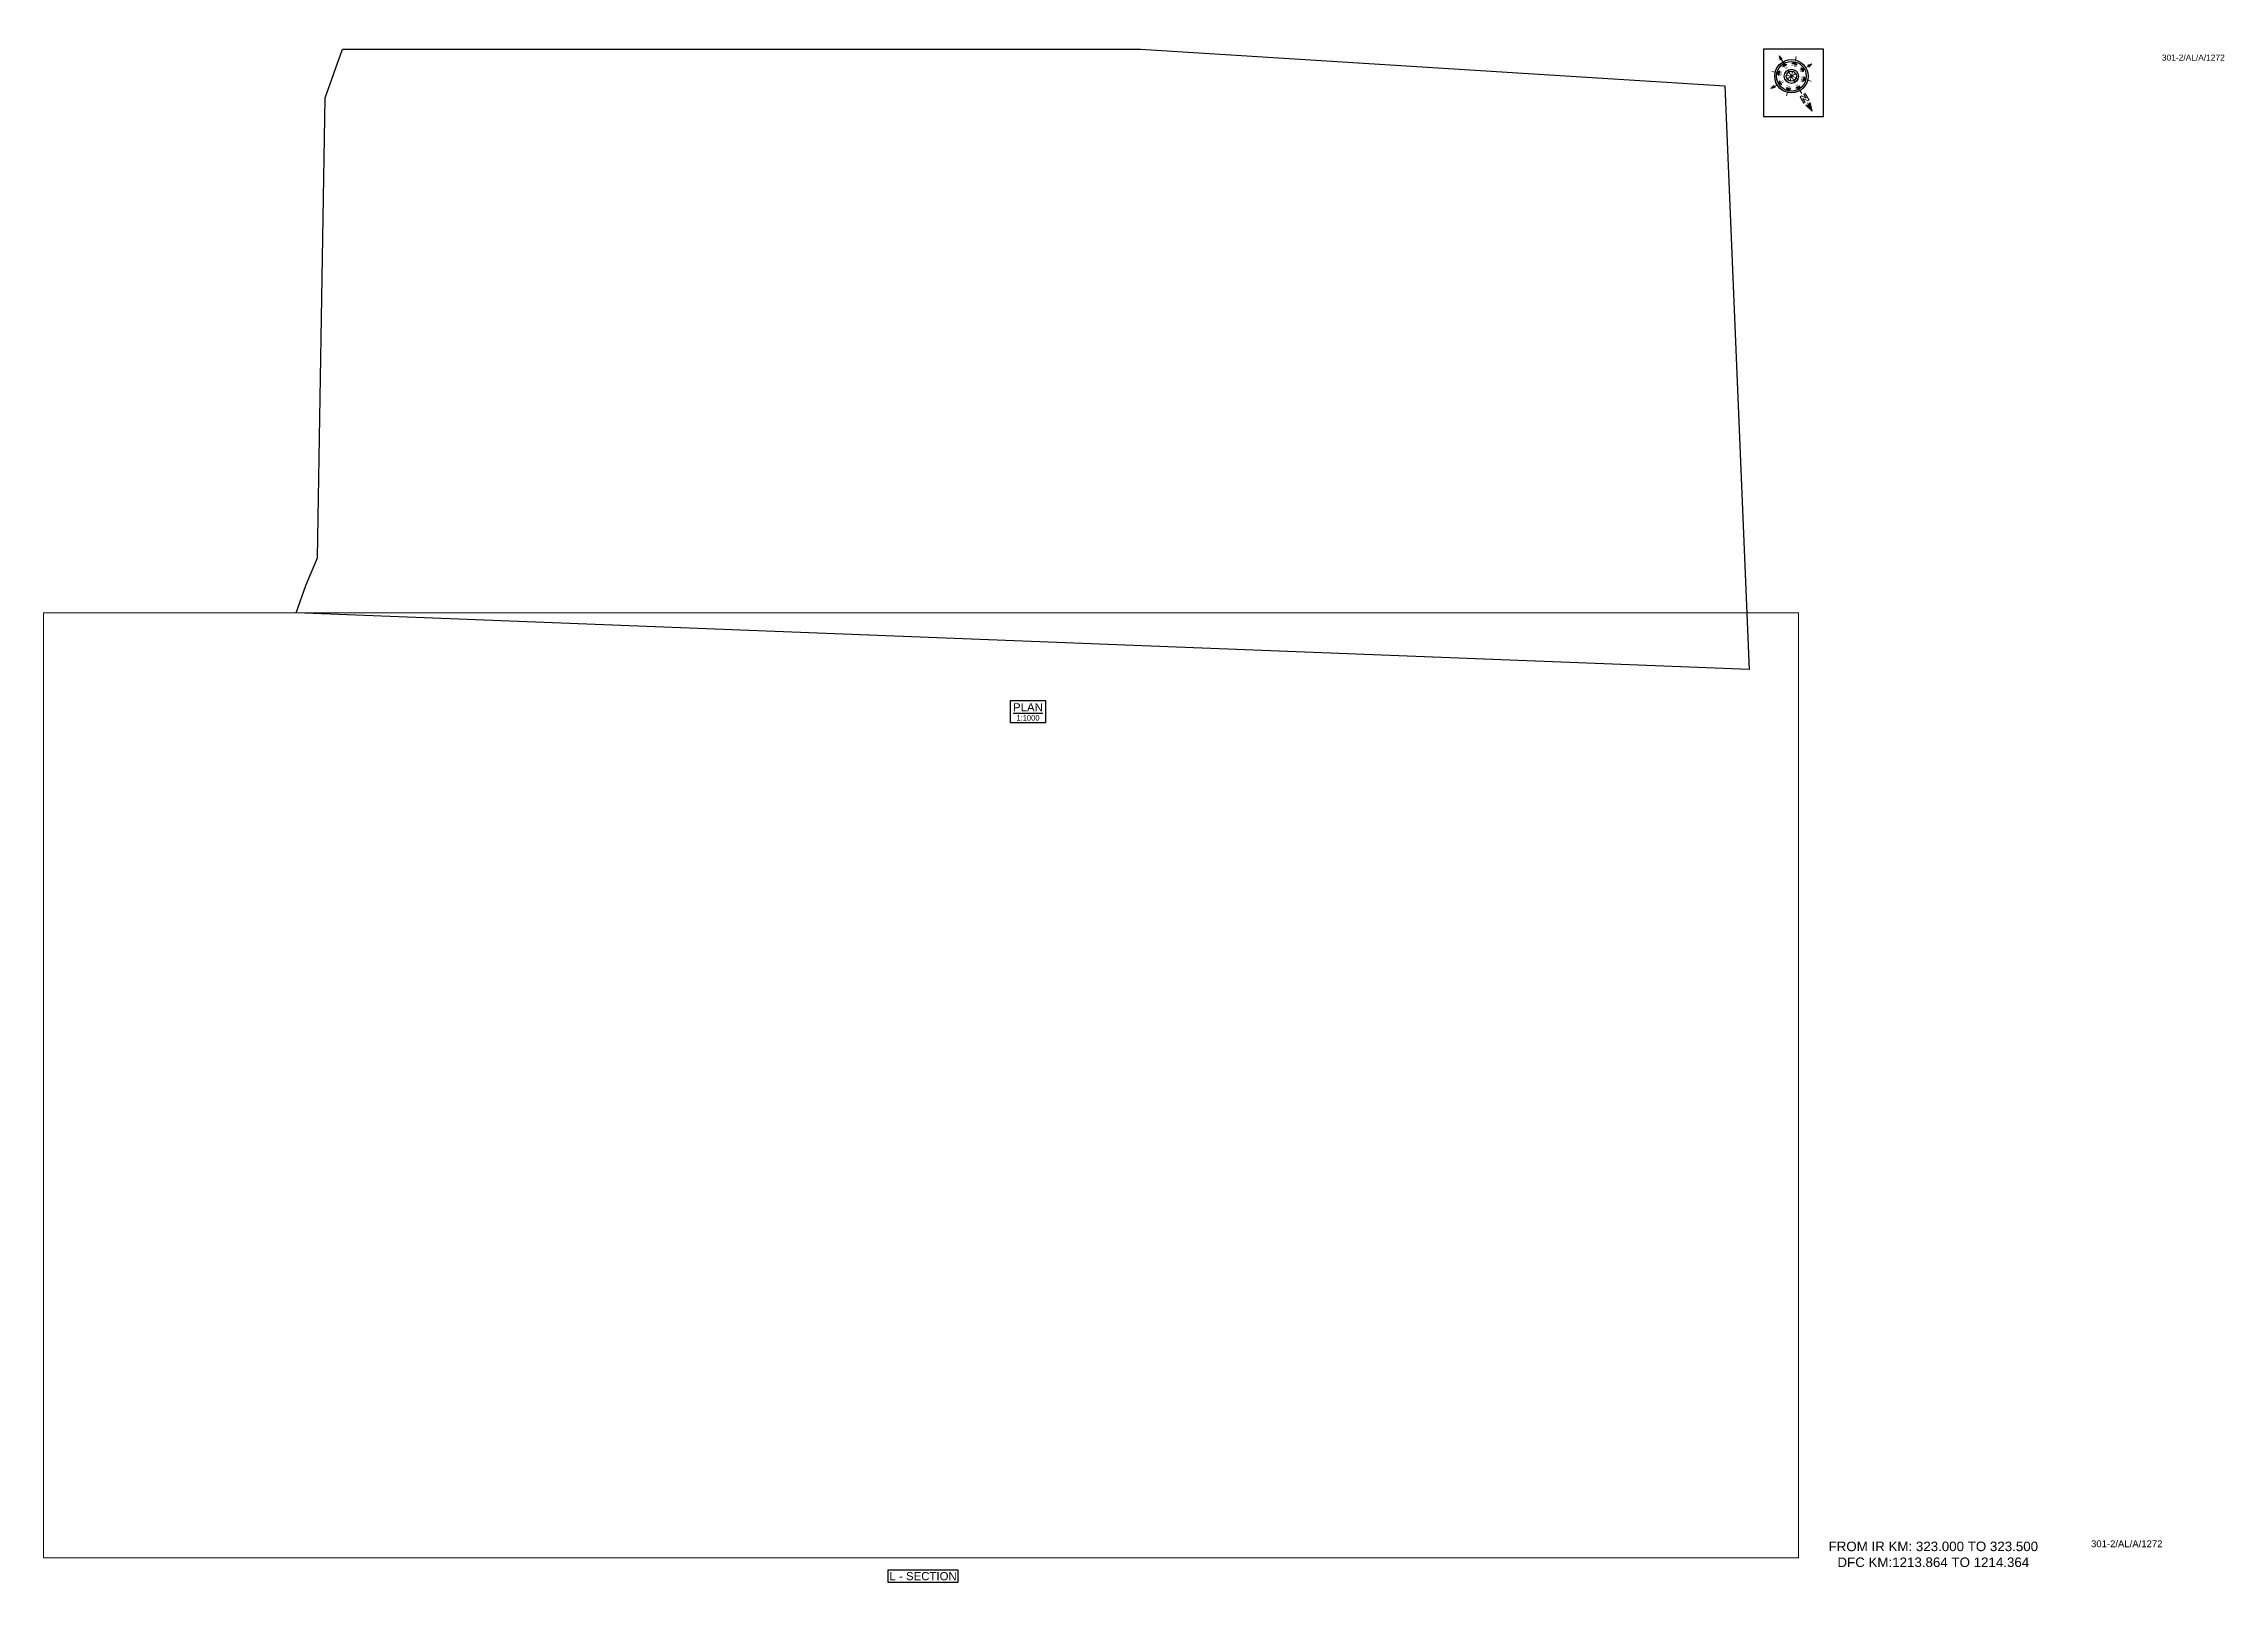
# Paper-space layout '1272' of a CAD drawing. Header units: metres. Extents: x 23 to 823, y 16 to 581.
import ezdxf
from ezdxf.enums import TextEntityAlignment as Align

# ---------------------------------------------------------------- set-up
doc = ezdxf.new("R2010")
doc.units = ezdxf.units.M
doc.header["$MEASUREMENT"] = 0
doc.layers.get('Defpoints').update_dxf_attribs({"color": 5})
doc.layers.add('title', color=7, linetype='Continuous')
doc.styles.get("Standard").update_dxf_attribs({"font": 'arial.ttf'})
doc.styles.add('Style-Arial', font='arial.ttf')

# ---------------------------------------------------------------- blocks, each defined once
blk = doc.blocks.new('N')
for points in [[(0, 8.41), (-0.49, 6.68), (0, 6.93)], [(0.49, 6.68), (0, 6.93), (0, 8.41)], [(-4.93, 0), (-4.07, 0.25), (-4.19, 0)], [(-4.07, -0.25), (-4.19, 0), (-4.93, 0)], [(-3.08, 0), (-2.59, 0.49), (-2.59, -0.49)], [(-2.18, 2.18), (-1.48, 2.18), (-2.18, 1.48)], [(0, 3.08), (0.49, 2.59), (-0.49, 2.59)], [(2.18, 2.18), (2.18, 1.48), (1.48, 2.18)], [(3.08, 0), (2.59, -0.49), (2.59, 0.49)], [(4.07, 0.25), (4.19, 0), (4.93, 0)], [(4.93, 0), (4.07, -0.25), (4.19, 0)], [(-2.18, -2.18), (-2.18, -1.48), (-1.48, -2.18)], [(0, -3.08), (-0.49, -2.59), (0.49, -2.59)], [(0, -4.93), (-0.25, -4.07), (0, -4.19)], [(0.25, -4.07), (0, -4.19), (0, -4.93)], [(2.18, -2.18), (1.48, -2.18), (2.18, -1.48)]]:
    blk.add_hatch(color=7).paths.add_polyline_path(points, flags=0)
h = blk.add_hatch(color=7)
h.paths.add_polyline_path([(0, -3.08), (0, -3.46, 1), (0, 3.46), (0, 3.08, -1)])
h.paths.add_polyline_path([(0, 1.05), (0, 1.48, 1), (0, -1.48), (0, -1.05, -1)])
at = {"color": 7, "linetype": 'ByBlock', "lineweight": 13}
for p, q in [((-0.61, 4.57), (-0.61, 6.12)), ((-0.61, 6.12), (-0.3, 6.12)), ((-0.3, 6.12), (0.32, 5.19)), ((0.32, 4.57), (-0.3, 5.5)), ((-0.3, 5.5), (-0.3, 4.57)), ((0.32, 5.19), (0.32, 6.12)), ((0.32, 6.12), (0.64, 6.12)), ((0.64, 6.12), (0.64, 4.57))]:
    blk.add_line(p, q, dxfattribs=at)
at = {"color": 7, "lineweight": 13}
for p, q in [((0, 6.41), (0, 7.28)), ((-3.46, 0), (-4.19, 0)), ((-2.45, 2.45), (-2.97, 2.97)), ((1.05, 0), (-1.05, 0)), ((-1.05, 0), (1.05, 0)), ((-0.74, 0.74), (0.74, -0.74)), ((0.74, 0.74), (-0.74, -0.74)), ((0.74, -0.74), (-0.74, 0.74)), ((-0.74, -0.74), (0.74, 0.74)), ((0, 3.46), (0, 4.19)), ((0, 3.46), (0, 3.08)), ((0, 1.05), (0, 1.48)), ((0, 1.05), (0, -1.05)), ((0, -1.05), (0, 1.05)), ((2.45, 2.45), (2.97, 2.97)), ((3.46, 0), (4.19, 0)), ((-2.45, -2.45), (-2.97, -2.97)), ((0, -1.05), (0, -1.48)), ((0, -3.46), (0, -3.08)), ((0, -3.46), (0, -4.19)), ((2.45, -2.45), (2.97, -2.97))]:
    blk.add_line(p, q, dxfattribs=at)
at = {"color": 7, "linetype": 'ByBlock', "lineweight": 13}
for points in [[(-0.3, 4.57), (-0.61, 4.57)], [(0.32, 4.57), (0.64, 4.57)]]:
    blk.add_lwpolyline(points, dxfattribs=at)
at = {"color": 7, "lineweight": 13}
for points in [[(0, 8.41), (-0.49, 6.68), (0, 6.93), (0, 6.93)], [(0.49, 6.68), (0, 6.93), (0, 8.41), (0, 8.41)], [(-4.93, 0), (-4.07, 0.25), (-4.19, 0), (-4.19, 0)], [(-4.07, -0.25), (-4.19, 0), (-4.93, 0), (-4.93, 0)], [(-3.08, 0), (-2.59, 0.49), (-2.59, -0.49), (-2.59, -0.49)], [(-2.18, 2.18), (-1.48, 2.18), (-2.18, 1.48), (-2.18, 1.48)], [(0, 3.08), (0.49, 2.59), (-0.49, 2.59), (-0.49, 2.59)], [(2.18, 2.18), (2.18, 1.48), (1.48, 2.18), (1.48, 2.18)], [(3.08, 0), (2.59, -0.49), (2.59, 0.49), (2.59, 0.49)], [(4.07, 0.25), (4.19, 0), (4.93, 0), (4.93, 0)], [(4.93, 0), (4.07, -0.25), (4.19, 0), (4.19, 0)], [(-2.18, -2.18), (-2.18, -1.48), (-1.48, -2.18), (-1.48, -2.18)], [(0, -3.08), (-0.49, -2.59), (0.49, -2.59), (0.49, -2.59)], [(0, -4.93), (-0.25, -4.07), (0, -4.19), (0, -4.19)], [(0.25, -4.07), (0, -4.19), (0, -4.93), (0, -4.93)], [(2.18, -2.18), (1.48, -2.18), (2.18, -1.48), (2.18, -1.48)]]:
    blk.add_lwpolyline(points, close=True, dxfattribs=at)
at = {"color": 7}
for radius in [3.46, 3.08, 1.48, 1.05]:
    blk.add_circle((0, 0), radius, dxfattribs=at)
for s, rotation, p in [('W', 90, (-2.1, 0)), ('NW', 45, (-1.48, 1.48)), ('NE', 315, (1.48, 1.48)), ('E', 270, (1.97, 0)), ('SW', 135, (-1.48, -1.48)), ('SE', 225, (1.48, -1.48))]:
    blk.add_text(s, height=0.6, rotation=rotation, dxfattribs=at).set_placement(p, align=Align.CENTER)
for s, p in [('N', (0, 2.1)), ('S', (0, -2.47))]:
    blk.add_text(s, height=0.6, dxfattribs=at).set_placement(p, align=Align.CENTER)

psp = doc.layouts.new('1272')

# ---------------------------------------------------------------- linework, layer by layer
for points in [[(676, 579), (653.96, 579), (653.96, 554.19), (676, 554.19)], [(332.72, 15.83), (332.72, 20.43), (358.25, 20.43), (358.25, 15.83)]]:
    psp.add_lwpolyline(points, close=True)
at = {"layer": 'Defpoints'}
psp.add_lwpolyline([(132.33, 579), (425.26, 579), (639.82, 565.46), (648.72, 351.15), (115.37, 371.92), (118.87, 381.92), (123.25, 392.12), (126, 561.04)], close=True, dxfattribs=at)
at = {"layer": 'title', "color": 7, "linetype": 'Continuous', "lineweight": -3}
psp.add_lwpolyline([(377.59, 339.67), (390.48, 339.67), (390.48, 331.52), (377.59, 331.52)], close=True, dxfattribs=at)

# ---------------------------------------------------------------- block references
at = {"xscale": 1.77154152297335, "yscale": 1.77154152297335, "zscale": 1.77154152297335, "rotation": 211.0343912723542}
psp.add_blockref('N', (664.2, 569), dxfattribs=at)

# ---------------------------------------------------------------- texts
at = {"style": 'Style-Arial'}
for height, p in [(2.2, (800.22, 574.76)), (2.5, (774.19, 28.76))]:
    psp.add_text('301-2/AL/A/1272', height=height, dxfattribs=at).set_placement(p)
at = {"insert": (668.57, 30.81), "char_height": 3.5, "attachment_point": 1, "style": 'Style-Arial'}
psp.add_mtext_dynamic_manual_height_columns('\\pxqc;{\\C7;FROM IR KM: 323.000 TO 323.500\\P\\C1;DFC KM:1213.864 TO 1214.364 }', width=95.4615, gutter_width=17.5, heights=[0], dxfattribs=at)
at = {"layer": 'title', "color": 7, "linetype": 'Continuous', "lineweight": -3, "style": 'Style-Arial'}
for s, height, p in [('%%UPLAN', 3, (383.98, 337.23)), ('1:1000', 2, (383.98, 333.36))]:
    psp.add_text(s, height=height, dxfattribs=at).set_placement(p, align=Align.MIDDLE)
at = {"layer": 'title', "style": 'Style-Arial'}
psp.add_text('L - SECTION', height=3, rotation=0.00006, dxfattribs=at).set_placement((345.5, 18.13), align=Align.MIDDLE_CENTER)

# ---------------------------------------------------------------- viewports
at = {"layer": 'Defpoints', "view_twist_angle": 211.03439127}
vp = psp.add_viewport(center=(382.05, 465.07), size=(533.34, 227.8548), view_center_point=(1213139.53, -3229812.05), view_height=227.8548, dxfattribs=at)
vp.dxf.flags = 0x10000  # cut along an outline
vp.dxf.clipping_boundary_handle = psp.add_lwpolyline([(132.33, 579), (425.26, 579), (639.82, 565.46), (648.72, 351.15), (115.37, 371.92), (118.87, 381.92), (123.25, 392.12), (126, 561.04)], format="xyb", close=True, dxfattribs={"invisible": 1}).dxf.handle
at = {"layer": 'Defpoints', "view_target_point": (8225.97, -2037.96)}
psp.add_viewport(center=(344.72, 198.41), size=(644.09, 347.0349), view_center_point=(-16.41, -22.9), view_height=347.0349, status=3, dxfattribs=at)

doc.saveas('drawing.dxf')
